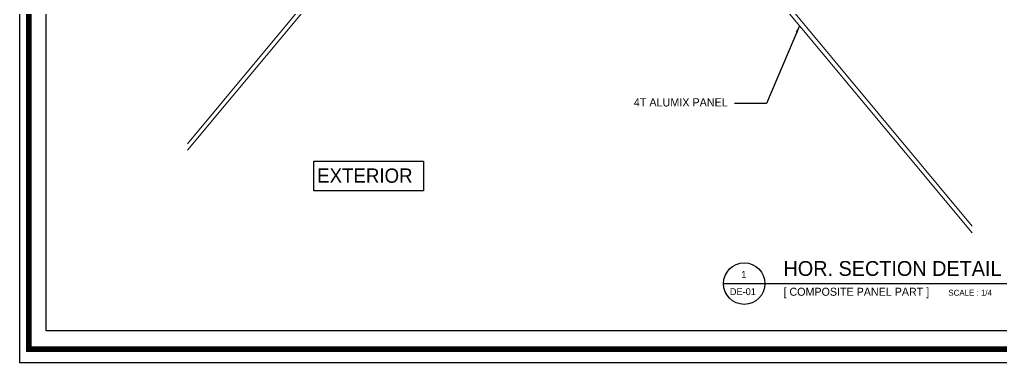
# Model space of a CAD drawing. Header units: millimetres. Extents: x 7297 to 60227, y -7497 to 19324.
# Drawn here: x 32556 to 33414, y 7247 to 7546 of the extents above; entities that cross this region are included whole.
import ezdxf

# ---------------------------------------------------------------- set-up
doc = ezdxf.new("R2010")
doc.units = ezdxf.units.MM
doc.layers.add('NS_AL_PANEL', color=32, linetype='Continuous', lineweight=9)
for name, color, linetype in [('NS_COL_WHITE', 7, 'Continuous'), ('NS_DIM', 1, 'Continuous'), ('NS_FORM', 7, 'Continuous'), ('NS_TEXT', 2, 'Continuous'), ('NS_TEXT_TITLE', 141, 'Continuous')]:
    doc.layers.add(name, color=color, linetype=linetype)
doc.styles.add('A1-TEXT', font='')
doc.styles.add('CGS', font='')
doc.styles.add('Expo M', font='Expo M.ttf')
doc.styles.add('알루이엔씨', font='Expo M.ttf')
doc.styles.get('A1-TEXT').set_extended_font_data('Gulim')
doc.styles.get('CGS').set_extended_font_data('Gulim')
doc.dimstyles.new('N-SPACE', dxfattribs={"dimscale": 4, "dimtxt": 1.8, "dimasz": 1.5, "dimexe": 1, "dimexo": 1, "dimgap": 1, "dimtad": 1, "dimtoh": 1, "dimdec": 1, "dimzin": 1, "dimdsep": 46, "dimtxsty": 'Expo M', "dimcen": 2, "dimclrd": 1, "dimclre": 1, "dimclrt": 2, "dimadec": 1, "dimazin": 0, "dimtfac": 1, "dimtdec": 1, "dimtix": 1, "dimtmove": 1, "dimatfit": 3, "dimfxl": 1, "dimtolj": 1, "dimtzin": 1, "dimarcsym": 0})

# ---------------------------------------------------------------- blocks, each defined once
blk = doc.blocks.new('AL-TEMPLATE')
at = {"color": 7, "ltscale": 2}
blk.add_lwpolyline([(1972.34, 1515.25), (1972.34, 921.25), (2812.34, 921.25), (2812.34, 1515.25)], close=True, dxfattribs=at)
at = {"color": 8, "const_width": 2.5}
blk.add_lwpolyline([(1976.34, 1509.45), (2808.34, 1509.45), (2808.34, 927.05), (1976.34, 927.05)], close=True, dxfattribs=at)
at = {"color": 9}
blk.add_lwpolyline([(1984.07, 1501.32), (2709.08, 1501.32), (2709.08, 935.18), (1984.07, 935.18)], close=True, dxfattribs=at)

msp = doc.modelspace()

# ---------------------------------------------------------------- linework, layer by layer
at = {"layer": 'NS_AL_PANEL', "ltscale": 10}
for points in [[(32702.52, 7432.06), (33014.14, 7805.67), (33014.14, 7825.67), (33010.14, 7825.67), (33010.14, 7807.36), (32702.52, 7437.8)], [(33388.81, 7365.66), (33021.14, 7807.36), (33021.14, 7825.67), (33017.14, 7825.67), (33017.14, 7805.67), (33388.81, 7360.07)]]:
    msp.add_lwpolyline(points, dxfattribs=at)
at = {"layer": 'NS_COL_WHITE', "ltscale": 0.1}
msp.add_line((33171.33, 7315.55), (33426.48, 7315.55), dxfattribs=at)
msp.add_circle((33189.47, 7315.55), 18.14, dxfattribs=at)
at = {"layer": 'NS_TEXT'}
msp.add_lwpolyline([(32813.21, 7422.64), (32908.95, 7422.64), (32908.95, 7396.65), (32813.21, 7396.65)], close=True, dxfattribs=at)

# ---------------------------------------------------------------- block references
at = {"layer": 'NS_FORM', "xscale": 1.98, "yscale": 1.98, "zscale": 1.98}
msp.add_blockref('AL-TEMPLATE', (28650.58, 5422.69), dxfattribs=at)

# ---------------------------------------------------------------- texts
at = {"layer": 'NS_TEXT', "insert": (33051.37, 7477.58), "char_height": 7.2, "width": 123.7364, "attachment_point": 1, "style": 'A1-TEXT'}
msp.add_mtext('\\pxqr;4T ALUMIX PANEL', dxfattribs=at)
at = {"layer": 'NS_TEXT_TITLE'}
for s, height, style, p in [('EXTERIOR', 12.48, 'CGS', (32815.99, 7403.72)), ('HOR. SECTION DETAIL', 12.96, '알루이엔씨', (33223.83, 7322.32)), ('1', 6, '알루이엔씨', (33186.86, 7320.53)), ('DE-01', 6, '알루이엔씨', (33176.91, 7305.52)), ('[ COMPOSITE PANEL PART ]', 7, '알루이엔씨', (33223.83, 7304.95)), ('SCALE : 1/4', 5.184, '알루이엔씨', (33367.98, 7304.95))]:
    msp.add_text(s, height=height, dxfattribs=dict(at, style=style)).set_placement(p)

# ---------------------------------------------------------------- leaders
at = {"layer": 'NS_DIM'}
msp.add_leader([(33237.76, 7540.93), (33208.96, 7473.04), (33180.93, 7473.04)], dimstyle='N-SPACE', dxfattribs=at)

doc.saveas('drawing.dxf')
